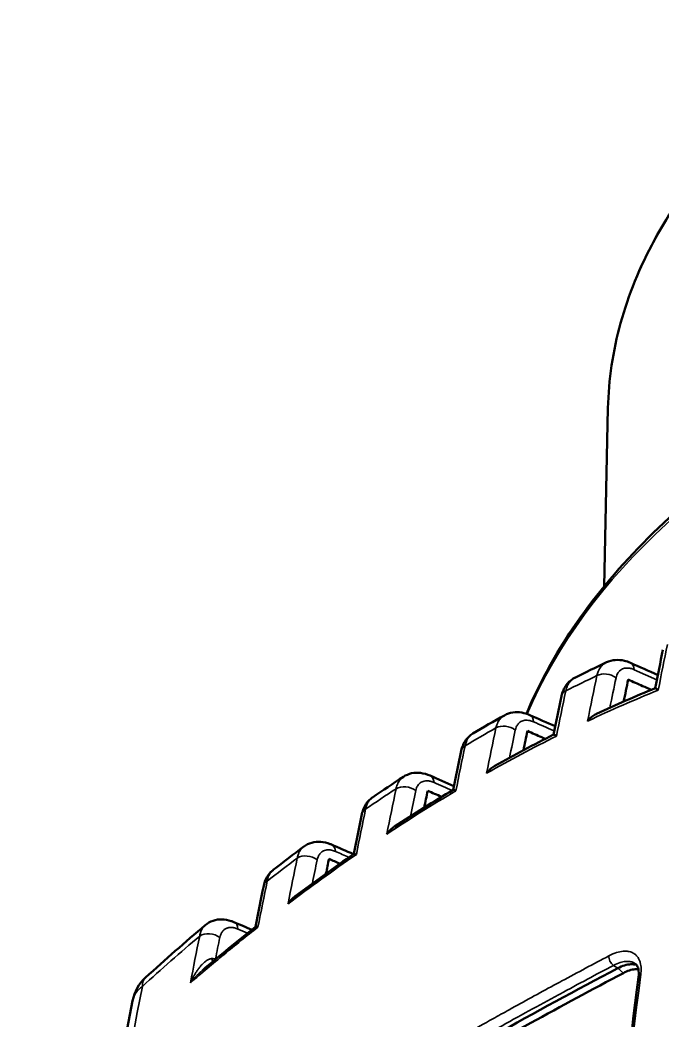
# Model space of a CAD drawing. Header units: millimetres. Extents: x 40 to 2195, y 40 to 1687.
# Drawn here: x 384.2 to 429.7, y 447 to 517.8 of the extents above; entities that cross this region are included whole.
import ezdxf

# ---------------------------------------------------------------- set-up
doc = ezdxf.new("R2010")
doc.units = ezdxf.units.MM
doc.header["$LTSCALE"] = 8
doc.layers.add('Visible (ISO)', color=7, linetype='Continuous', lineweight=50)
doc.layers.add('Visible Narrow (ISO)', color=7, linetype='Continuous', lineweight=35)

msp = doc.modelspace()

# ---------------------------------------------------------------- linework, layer by layer
at = {"layer": 'Visible (ISO)'}
for p, q in [((425.789, 490.332), (425.52, 477.735)), ((425.688, 472.363), (425.688, 472.363)), ((423.441, 471.267), (423.441, 471.267)), ((429.113, 470.299), (429.113, 470.299)), ((424.879, 468.665), (424.879, 468.665)), ((410.315, 460.424), (410.315, 460.424)), ((404.237, 456.082), (404.237, 456.082)), ((403.225, 455.365), (403.225, 455.365)), ((427.699, 451.068), (427.699, 451.068)), ((428.133, 450.636), (428.133, 450.636))]:
    msp.add_line(p, q, dxfattribs=at)
msp.add_arc((395.116, 447.853), 3, 132.32289, 168.9777, dxfattribs=at)
for centre, major_axis, ratio, start_param, end_param in [((426.97, 471.413), (0.406, 0.914), 0.604137, 0.000063, 0.000143), ((741.486, 210.667), (-227.456, 393.835), 0.577444, 0.570684, 0.575486), ((419.849, 467.721), (0.404, 0.915), 0.605232, 0.000101, 0.000136), ((734.416, 206.584), (-227.552, 394.001), 0.577445, 0.569622, 0.573851), ((412.805, 463.437), (0.402, 0.916), 0.606531, 0.00006, 0.000147), ((727.347, 202.501), (-227.523, 393.95), 0.577445, 0.569963, 0.573653), ((405.836, 458.557), (0.4, 0.917), 0.608052, 0.000061, 0.00015), ((720.277, 198.418), (-227.368, 393.681), 0.577445, 0.571712, 0.574892)]:
    msp.add_ellipse(centre, major_axis=major_axis, ratio=ratio, start_param=start_param, end_param=end_param, dxfattribs=at)
for points, knots in [([(425.789, 490.332), (425.832, 492.35), (426.131, 494.366), (427.231, 498.349), (428.033, 500.317), (430.121, 504.16), (431.408, 506.037), (434.438, 509.66), (436.181, 511.406), (440.085, 514.732), (442.247, 516.311), (444.594, 517.791)], [3.9393337, 3.9393337, 3.9393337, 3.9393337, 4.0851616, 4.0851616, 4.2309894, 4.2309894, 4.3768173, 4.3768173, 4.5226452, 4.5226452, 4.6684315, 4.6684315, 4.6684315, 4.6684315]), ([(492.001, 503.964), (484.439, 503.672), (476.951, 502.748), (462.723, 499.71), (455.984, 497.595), (443.798, 492.338), (438.352, 489.197), (429.194, 482.12), (425.481, 478.185), (421.698, 472.279), (420.769, 470.517), (420.022, 468.725)], [0.852277, 0.852277, 0.852277, 0.852277, 1.139685, 1.139685, 1.427092, 1.427092, 1.7145, 1.7145, 2.001908, 2.001908, 2.119998, 2.119998, 2.119998, 2.119998]), ([(425.688, 472.363), (425.88, 472.454), (426.093, 472.509), (426.518, 472.544), (426.737, 472.524), (427.093, 472.438), (427.236, 472.389), (427.376, 472.327)], [0, 0, 0, 0, 0.0732041, 0.0732041, 0.1470123, 0.1470123, 0.1977508, 0.1977508, 0.1977508, 0.1977508]), ([(422.506, 469.987), (422.565, 470.264), (422.677, 470.531), (422.918, 470.86), (423.006, 470.957), (423.201, 471.125), (423.307, 471.197), (423.419, 471.255)], [0.001291, 0.001291, 0.001291, 0.001291, 0.0982273, 0.0982273, 0.1430039, 0.1430039, 0.1868547, 0.1868547, 0.1868547, 0.1868547]), ([(427.222, 471.14), (427.561, 470.989), (428.102, 470.748), (428.644, 470.508), (428.846, 470.418)], [0, 0, 0, 0, 0.3333333, 0.5318212, 0.5318212, 0.5318212, 0.5318212]), ([(429.125, 470.533), (429.127, 470.534), (429.132, 470.533), (429.153, 470.523), (429.178, 470.508), (429.227, 470.475), (429.245, 470.462), (429.291, 470.429), (429.315, 470.412), (429.333, 470.399), (429.337, 470.395), (429.341, 470.392)], [-0.04307568, -0.04307568, -0.04307568, -0.04307568, -0.03534396, -0.03534396, -0.01884579, -0.01884579, -0.01072119, -0.01072119, 0, 0, 0.0034519, 0.0034519, 0.0034519, 0.0034519]), ([(418.46, 468.614), (418.645, 468.718), (418.852, 468.788), (419.271, 468.85), (419.487, 468.845), (419.887, 468.774), (420.074, 468.715), (420.254, 468.636)], [0, 0, 0, 0, 0.0729449, 0.0729449, 0.1459811, 0.1459811, 0.2114567, 0.2114567, 0.2114567, 0.2114567]), ([(424.348, 468.209), (424.378, 468.245), (424.408, 468.28), (424.439, 468.313), (424.47, 468.347), (424.503, 468.38), (424.536, 468.41), (424.57, 468.443), (424.605, 468.473), (424.64, 468.502), (424.654, 468.513), (424.667, 468.524), (424.681, 468.534), (424.723, 468.566), (424.765, 468.596), (424.808, 468.623), (424.853, 468.652), (424.899, 468.678), (424.944, 468.701), (424.959, 468.708), (424.973, 468.715), (424.988, 468.722)], [0.0000117, 0.0000117, 0.0000117, 0.0000117, 0.0714269, 0.0714269, 0.0714269, 0.144672, 0.144672, 0.144672, 0.2207306, 0.2207306, 0.2207306, 0.25, 0.25, 0.25, 0.3388935, 0.3388935, 0.3388935, 0.4325877, 0.4325877, 0.4325877, 0.4624672, 0.4624672, 0.4624672, 0.4624672]), ([(415.409, 466.114), (415.469, 466.389), (415.58, 466.655), (415.873, 467.055), (416.039, 467.21), (416.225, 467.323)], [0.0014385, 0.0014385, 0.0014385, 0.0014385, 0.0979846, 0.0979846, 0.1734844, 0.1734844, 0.1734844, 0.1734844]), ([(420.092, 467.509), (420.431, 467.36), (420.77, 467.21), (421.109, 467.06), (421.192, 467.023), (421.274, 466.987), (421.357, 466.95)], [0, 0, 0, 0, 0.3333333, 0.3333333, 0.3333333, 0.4143467, 0.4143467, 0.4143467, 0.4143467]), ([(421.944, 467.248), (421.944, 467.248), (421.944, 467.248), (421.953, 467.252), (421.974, 467.245), (422.034, 467.215), (422.074, 467.192), (422.13, 467.157), (422.139, 467.151), (422.148, 467.145)], [-0.07925589, -0.07925589, -0.07925589, -0.07925589, -0.078048, -0.078048, -0.03856886, -0.03856886, 0, 0, 0.00712889, 0.00712889, 0.00712889, 0.00712889]), ([(411.321, 464.269), (411.499, 464.385), (411.7, 464.468), (412.113, 464.557), (412.328, 464.564), (412.765, 464.512), (412.991, 464.447), (413.207, 464.352)], [0, 0, 0, 0, 0.0728787, 0.0728787, 0.1454492, 0.1454492, 0.2238233, 0.2238233, 0.2238233, 0.2238233]), ([(417.21, 464.526), (417.224, 464.544), (417.238, 464.563), (417.332, 464.677), (417.419, 464.768), (417.603, 464.925), (417.699, 464.993), (417.8, 465.049)], [-0.16533295, -0.16533295, -0.16533295, -0.16533295, -0.15842346, -0.15842346, -0.12095478, -0.12095478, -0.08532156, -0.08532156, -0.08532156, -0.08532156]), ([(414.84, 463.341), (414.848, 463.346), (414.866, 463.343), (414.92, 463.325), (414.959, 463.308), (415.015, 463.279), (415.024, 463.274), (415.033, 463.27)], [-0.07129955, -0.07129955, -0.07129955, -0.07129955, -0.03767304, -0.03767304, 0, 0, 0.00694803, 0.00694803, 0.00694803, 0.00694803]), ([(408.389, 461.639), (408.448, 461.916), (408.56, 462.184), (408.834, 462.558), (408.969, 462.691), (409.12, 462.797)], [0.0013082, 0.0013082, 0.0013082, 0.0013082, 0.0983663, 0.0983663, 0.1621845, 0.1621845, 0.1621845, 0.1621845]), ([(410.148, 460.217), (410.162, 460.236), (410.176, 460.255), (410.268, 460.376), (410.354, 460.471), (410.524, 460.628), (410.607, 460.694), (410.694, 460.75)], [-0.16928111, -0.16928111, -0.16928111, -0.16928111, -0.16219338, -0.16219338, -0.12385427, -0.12385427, -0.09196279, -0.09196279, -0.09196279, -0.09196279]), ([(404.27, 459.325), (404.44, 459.453), (404.636, 459.548), (405.043, 459.662), (405.257, 459.682), (405.694, 459.653), (405.922, 459.598), (406.172, 459.501), (406.204, 459.488), (406.236, 459.474)], [0, 0, 0, 0, 0.0730832, 0.0730832, 0.1453364, 0.1453364, 0.2236635, 0.2236635, 0.2351316, 0.2351316, 0.2351316, 0.2351316]), ([(407.813, 458.812), (407.816, 458.815), (407.821, 458.816), (407.827, 458.817), (407.833, 458.817), (407.841, 458.817), (407.85, 458.816), (407.859, 458.815), (407.87, 458.813), (407.882, 458.81), (407.894, 458.807), (407.907, 458.803), (407.922, 458.798), (407.936, 458.793), (407.952, 458.787), (407.969, 458.78), (407.977, 458.777), (407.987, 458.773), (407.996, 458.769)], [0.6112325, 0.6112325, 0.6112325, 0.6112325, 0.681076, 0.681076, 0.681076, 0.75, 0.75, 0.75, 0.8232727, 0.8232727, 0.8232727, 0.8949706, 0.8949706, 0.8949706, 0.9643261, 0.9643261, 0.9643261, 0.9999883, 0.9999883, 0.9999883, 0.9999883]), ([(401.446, 456.56), (401.506, 456.84), (401.618, 457.111), (401.875, 457.462), (401.982, 457.575), (402.103, 457.67)], [0.0012555, 0.0012555, 0.0012555, 0.0012555, 0.0993931, 0.0993931, 0.1523157, 0.1523157, 0.1523157, 0.1523157]), ([(403.165, 455.279), (403.189, 455.316), (403.214, 455.351), (403.24, 455.386), (403.267, 455.422), (403.295, 455.457), (403.324, 455.491), (403.353, 455.525), (403.382, 455.558), (403.412, 455.59), (403.438, 455.617), (403.464, 455.644), (403.491, 455.669), (403.517, 455.695), (403.544, 455.719), (403.571, 455.742), (403.599, 455.766), (403.626, 455.788), (403.654, 455.809), (403.659, 455.814), (403.664, 455.818), (403.67, 455.822)], [0.000013, 0.000013, 0.000013, 0.000013, 0.0651782, 0.0651782, 0.0651782, 0.1325891, 0.1325891, 0.1325891, 0.2, 0.2, 0.2, 0.256502, 0.256502, 0.256502, 0.3127765, 0.3127765, 0.3127765, 0.3691619, 0.3691619, 0.3691619, 0.3801887, 0.3801887, 0.3801887, 0.3801887]), ([(397.307, 453.772), (397.471, 453.911), (397.664, 454.02), (398.065, 454.156), (398.277, 454.187), (398.709, 454.18), (398.934, 454.137), (399.214, 454.042), (399.278, 454.017), (399.341, 453.99)], [0, 0, 0, 0, 0.0740135, 0.0740135, 0.1458334, 0.1458334, 0.2225767, 0.2225767, 0.2453809, 0.2453809, 0.2453809, 0.2453809]), ([(400.863, 453.656), (400.871, 453.662), (400.885, 453.665), (400.93, 453.664), (400.97, 453.656), (401.021, 453.64), (401.027, 453.638), (401.033, 453.636), (401.036, 453.635)], [-0.0600112, -0.0600112, -0.0600112, -0.0600112, -0.03670453, -0.03670453, 0, 0, 0.00219916, 0.00439833, 0.00439833, 0.00439833, 0.00439833]), ([(426.48, 450.728), (426.646, 450.815), (426.81, 450.883), (426.967, 450.931), (427.125, 450.978), (427.276, 451.005), (427.416, 451.01), (427.557, 451.015), (427.688, 450.998), (427.805, 450.96), (427.808, 450.959), (427.811, 450.958), (427.815, 450.957)], [0, 0, 0, 0, 0.1428571, 0.1428571, 0.1428571, 0.2857143, 0.2857143, 0.2857143, 0.4285714, 0.4285714, 0.4285714, 0.4327282, 0.4327282, 0.4327282, 0.4327282]), ([(427.945, 450.102), (427.973, 450.316), (427.967, 450.506), (427.911, 450.794), (427.862, 450.896), (427.775, 451.009), (427.74, 451.041), (427.699, 451.068)], [0, 0, 0, 0, 0.0929844, 0.0929844, 0.1831687, 0.1831687, 0.2364738, 0.2364738, 0.2364738, 0.2364738]), ([(401.528, 435.752), (403.543, 437.026), (405.583, 438.288), (409.712, 440.783), (411.801, 442.016), (416.028, 444.457), (418.165, 445.663), (422.486, 448.047), (424.671, 449.225), (426.878, 450.388)], [-3.586311, -3.586311, -3.586311, -3.586311, -2.689698, -2.689698, -1.793156, -1.793156, -0.896615, -0.896615, -0.000001, -0.000001, -0.000001, -0.000001]), ([(426.878, 450.388), (427.024, 450.465), (427.168, 450.527), (427.447, 450.619), (427.582, 450.648), (427.788, 450.669), (427.863, 450.671), (427.936, 450.666)], [-0.4723841, -0.4723841, -0.4723841, -0.4723841, -0.4129844, -0.4129844, -0.3533435, -0.3533435, -0.3164806, -0.3164806, -0.3164806, -0.3164806]), ([(425.857, 370.412), (424.731, 387.488), (424.55, 404.142), (425.807, 430.394), (426.685, 440.393), (427.945, 450.102)], [0, 0, 0, 0, 6.052366, 6.052366, 9.921627, 9.921627, 9.921627, 9.921627]), ([(389.441, 315.745), (387.277, 333.334), (386.018, 350.579), (385.342, 383.905), (385.921, 400.061), (388.508, 426.858), (390.098, 437.858), (392.172, 448.43)], [0, 0, 0, 0, 6.038651, 6.038651, 12.069741, 12.069741, 16.50056, 16.50056, 16.50056, 16.50056])]:
    msp.add_open_spline(points, degree=3, knots=knots, dxfattribs=at)
for points in [[(429.124, 470.532), (429.305, 471.441), (429.49, 472.346), (429.678, 473.249)], [(423.441, 471.267), (424.189, 471.642), (424.938, 472.007), (425.688, 472.363)], [(427.376, 472.327), (428.021, 472.04), (428.666, 471.754), (429.312, 471.467)], [(424.988, 468.722), (426.365, 469.361), (427.745, 469.965), (429.125, 470.533)], [(421.941, 467.247), (422.125, 468.16), (422.312, 469.069), (422.503, 469.976)], [(416.244, 467.335), (416.981, 467.771), (417.72, 468.197), (418.461, 468.614)], [(420.254, 468.636), (420.856, 468.37), (421.458, 468.104), (422.061, 467.837)], [(416.243, 467.334), (416.244, 467.334), (416.244, 467.334), (416.244, 467.334)], [(417.8, 465.049), (419.177, 465.818), (420.559, 466.551), (421.944, 467.248)], [(414.836, 463.338), (415.022, 464.262), (415.212, 465.183), (415.406, 466.101)], [(409.134, 462.806), (409.861, 463.303), (410.591, 463.791), (411.322, 464.27)], [(413.207, 464.352), (413.768, 464.106), (414.33, 463.859), (414.891, 463.613)], [(410.694, 460.75), (412.07, 461.649), (413.452, 462.512), (414.84, 463.341)], [(413.04, 463.282), (413.368, 463.138), (413.696, 462.994), (414.024, 462.849)], [(409.133, 462.806), (409.134, 462.806), (409.134, 462.806), (409.134, 462.806)], [(407.807, 458.808), (407.996, 459.751), (408.189, 460.691), (408.386, 461.628)], [(406.236, 459.474), (406.754, 459.248), (407.272, 459.023), (407.79, 458.797)], [(402.112, 457.677), (402.829, 458.235), (403.549, 458.785), (404.271, 459.326)], [(403.67, 455.822), (405.042, 456.853), (406.424, 457.85), (407.813, 458.812)], [(406.065, 458.455), (406.319, 458.344), (406.573, 458.234), (406.827, 458.123)], [(402.111, 457.677), (402.111, 457.677), (402.111, 457.677), (402.112, 457.677)], [(400.857, 453.65), (401.048, 454.62), (401.244, 455.587), (401.444, 456.549)], [(399.341, 453.99), (399.761, 453.809), (400.18, 453.628), (400.6, 453.446)], [(393.096, 450.071), (394.487, 451.338), (395.892, 452.573), (397.307, 453.772)], [(397.106, 450.574), (398.35, 451.629), (399.603, 452.657), (400.863, 453.656)], [(401.092, 436.07), (403.783, 437.772), (409.253, 441.127), (417.72, 446.016), (423.532, 449.174), (426.48, 450.728)]]:
    msp.add_open_spline(points, degree=3, dxfattribs=at)
at = {"layer": 'Visible Narrow (ISO)'}
for p, q in [((429.245, 471.134), (427.652, 471.842)), ((398.035, 451.384), (398.056, 451.373)), ((426.175, 450.929), (426.48, 450.728)), ((426.48, 450.728), (426.878, 450.388))]:
    msp.add_line(p, q, dxfattribs=at)
for centre, major_axis, ratio, start_param, end_param in [((497.287, 489.823), (-71.503, 0), 0.57735, 5.541703, 6.270842), ((497.287, 457.75), (-79.522, 0), 0.57735, 4.779268, 6.042122), ((745.635, 213.061), (228.286, -395.403), 0.57735, 3.715266, 3.725192), ((426.97, 471.413), (0.406, 0.914), 0.604137, 5.444573, 6.283248), ((425.676, 470.839), (-0.979, 0.206), 0.686425, 4.094582, 5.60072), ((433.282, 339.606), (53.275, 136.311), 0.662043, 0.612344, 0.633422), ((740.723, 210.225), (-228.416, 395.629), 0.57735, 0.57221, 0.582056), ((742.271, 209.907), (228.55, -395.887), 0.577353, 3.71384, 3.720336), ((738.546, 208.968), (228.455, -395.696), 0.57735, 3.713372, 3.723194), ((423.482, 469.77), (-0.979, 0.206), 0.686633, 5.608851, 6.283117), ((419.849, 467.721), (0.404, 0.915), 0.605232, 5.443481, 6.283296), ((433.344, 339.512), (53.23, 136.418), 0.662284, 0.680557, 0.701573), ((733.634, 206.133), (-228.499, 395.771), 0.57735, 0.571294, 0.58109), ((418.555, 467.148), (-0.978, 0.207), 0.686829, 4.095261, 5.626509), ((734.352, 206.568), (228.036, -394.902), 0.577398, 3.712852, 3.718879), ((431.132, 342.472), (51.884, 129.745), 0.658357, 0.635853, 0.685604), ((731.458, 204.876), (228.499, -395.771), 0.57735, 3.712887, 3.722683), ((416.385, 465.895), (-0.978, 0.207), 0.686848, 5.634324, 6.283097), ((412.805, 463.437), (0.402, 0.916), 0.606531, 5.442035, 6.283245), ((433.281, 339.606), (53.271, 136.312), 0.662024, 0.74942, 0.770499), ((726.546, 202.04), (-228.455, 395.696), 0.57735, 0.571779, 0.581602), ((411.512, 462.859), (-0.979, 0.206), 0.686614, 4.094909, 5.651206), ((728.303, 201.594), (228.71, -396.18), 0.577346, 3.713422, 3.718977), ((724.37, 200.784), (228.416, -395.629), 0.57735, 3.713802, 3.723646), ((409.365, 461.422), (-0.979, 0.206), 0.686444, 5.658674, 6.283117), ((405.836, 458.557), (0.4, 0.917), 0.608052, 5.440321, 6.283247), ((433.216, 339.581), (53.386, 136.336), 0.66163, 0.818634, 0.839854), ((719.458, 197.948), (-228.286, 395.403), 0.57735, 0.573673, 0.583599), ((404.546, 457.969), (-0.979, 0.204), 0.685776, 4.093476, 5.674823), ((721.205, 197.539), (228.522, -395.849), 0.577349, 3.715312, 3.720445), ((717.282, 196.691), (228.209, -395.269), 0.57735, 3.716134, 3.726108), ((402.423, 456.346), (-0.979, 0.203), 0.685413, 5.682012, 6.283123), ((398.944, 453.072), (0.397, 0.918), 0.609823, 5.438263, 6.283204), ((397.659, 452.468), (-0.98, 0.201), 0.684294, 4.090945, 5.697483), ((433.248, 339.345), (53.558, 136.616), 0.661389, 0.888245, 0.929704), ((712.37, 193.855), (-227.99, 394.891), 0.57735, 0.577009, 0.58712), ((710.892, 196.284), (225.95, -391.04), 0.57752, 3.71839, 3.72307), ((398.249, 451.972), (0.215, 0.977), 0.429952, 2.27569, 2.578963), ((398.717, 451.812), (0.441, 0.897), 0.580804, 2.325555, 2.358804), ((426.187, 451.33), (-0.233, 0.442), 0.55051, 0.661, 2.342979), ((747.755, 214.285), (-228.211, 395.272), 0.57735, 0.646831, 0.864399), ((428.441, 450.038), (-0.496, 0.064), 0.651566, 5.52333, 6.283186), ((395.116, 447.853), (-2.02, 2.218), 0.448387, 6.283178, 6.741924), ((695.693, 185.97), (-215.007, 399.564), 0.556828, 0.595999, 0.960568), ((395.116, 447.853), (-2.944, 0.578), 0.687497, 5.706715, 6.283188)]:
    msp.add_ellipse(centre, major_axis=major_axis, ratio=ratio, start_param=start_param, end_param=end_param, dxfattribs=at)
for points, knots in [([(425.688, 472.363), (425.659, 472.349), (425.631, 472.334), (425.603, 472.318), (425.573, 472.3), (425.543, 472.281), (425.515, 472.26), (425.49, 472.242), (425.466, 472.223), (425.442, 472.202), (425.389, 472.156), (425.339, 472.104), (425.294, 472.047), (425.26, 472.005), (425.228, 471.96), (425.199, 471.911), (425.163, 471.853), (425.131, 471.79), (425.103, 471.723), (425.063, 471.63), (425.031, 471.529), (425.006, 471.423)], [0.5120998, 0.5120998, 0.5120998, 0.5120998, 0.5541982, 0.5541982, 0.5541982, 0.6, 0.6, 0.6, 0.6402448, 0.6402448, 0.6402448, 0.7318356, 0.7318356, 0.7318356, 0.8, 0.8, 0.8, 0.88353, 0.88353, 0.88353, 0.9999998, 0.9999998, 0.9999998, 0.9999998]), ([(427.652, 471.842), (427.557, 471.884), (427.464, 471.915), (427.373, 471.935), (427.345, 471.941), (427.318, 471.946), (427.291, 471.95), (427.175, 471.967), (427.064, 471.965), (426.962, 471.943), (426.86, 471.921), (426.766, 471.879), (426.685, 471.82), (426.668, 471.808), (426.652, 471.795), (426.637, 471.782), (426.576, 471.729), (426.523, 471.664), (426.479, 471.59), (426.456, 471.551), (426.436, 471.51), (426.418, 471.466), (426.393, 471.404), (426.373, 471.338), (426.358, 471.268)], [0, 0, 0, 0, 0.153544, 0.153544, 0.153544, 0.2, 0.2, 0.2, 0.4, 0.4, 0.4, 0.6, 0.6, 0.6, 0.640246, 0.640246, 0.640246, 0.8, 0.8, 0.8, 0.883531, 0.883531, 0.883531, 1, 1, 1, 1]), ([(422.806, 470.35), (422.821, 470.416), (422.839, 470.479), (422.88, 470.603), (422.904, 470.663), (422.95, 470.76), (422.971, 470.798), (423.03, 470.898), (423.071, 470.957), (423.171, 471.073), (423.231, 471.13), (423.335, 471.206), (423.375, 471.231), (423.425, 471.258), (423.433, 471.262), (423.441, 471.267)], [0, 0, 0, 0, 0.0721765, 0.0721765, 0.146927, 0.146927, 0.2, 0.2, 0.2906899, 0.2906899, 0.4, 0.4, 0.4648665, 0.4648665, 0.4772928, 0.4772928, 0.4772928, 0.4772928]), ([(424.348, 468.209), (425.181, 468.6), (426.845, 469.355), (428.509, 470.055), (429.341, 470.392)], [0.0000033, 0.0000033, 0.0000033, 0.0000033, 0.5, 0.9999934, 0.9999934, 0.9999934, 0.9999934]), ([(418.46, 468.614), (418.424, 468.594), (418.39, 468.572), (418.296, 468.503), (418.24, 468.452), (418.142, 468.342), (418.099, 468.284), (418.057, 468.216), (418.053, 468.21), (418.019, 468.152), (417.991, 468.097), (417.942, 467.982), (417.921, 467.923), (417.889, 467.816), (417.877, 467.77), (417.867, 467.722)], [0.5451592, 0.5451592, 0.5451592, 0.5451592, 0.6, 0.6, 0.7, 0.7, 0.7914574, 0.7914574, 0.8, 0.8, 0.874815, 0.874815, 0.9470837, 0.9470837, 0.9999878, 0.9999878, 0.9999878, 0.9999878]), ([(420.531, 468.15), (420.437, 468.191), (420.343, 468.223), (420.252, 468.242), (420.224, 468.248), (420.197, 468.253), (420.17, 468.257), (420.054, 468.274), (419.943, 468.272), (419.841, 468.25), (419.739, 468.228), (419.645, 468.186), (419.564, 468.127), (419.547, 468.115), (419.531, 468.102), (419.516, 468.089), (419.455, 468.035), (419.402, 467.971), (419.358, 467.897), (419.335, 467.859), (419.315, 467.817), (419.297, 467.773), (419.272, 467.712), (419.252, 467.646), (419.237, 467.576)], [0, 0, 0, 0, 0.1538483, 0.1538483, 0.1538483, 0.2, 0.2, 0.2, 0.4, 0.4, 0.4, 0.6, 0.6, 0.6, 0.6404465, 0.6404465, 0.6404465, 0.8, 0.8, 0.8, 0.8836852, 0.8836852, 0.8836852, 1, 1, 1, 1]), ([(421.993, 467.504), (421.97, 467.514), (421.946, 467.525), (421.459, 467.74), (420.995, 467.945), (420.531, 468.15)], [0.4746238, 0.4746238, 0.4746238, 0.4746238, 0.5, 0.5, 1, 1, 1, 1]), ([(415.691, 466.466), (415.713, 466.57), (415.742, 466.668), (415.804, 466.825), (415.834, 466.886), (415.904, 467.007), (415.945, 467.066), (416.022, 467.157), (416.057, 467.192), (416.115, 467.244), (416.138, 467.263), (416.188, 467.3), (416.215, 467.318), (416.243, 467.334)], [0.0000754, 0.0000754, 0.0000754, 0.0000754, 0.1163157, 0.1163157, 0.2, 0.2, 0.2927435, 0.2927435, 0.3595535, 0.3595535, 0.4, 0.4, 0.4453245, 0.4453245, 0.4453245, 0.4453245]), ([(411.321, 464.269), (411.306, 464.259), (411.291, 464.248), (411.216, 464.194), (411.162, 464.143), (411.067, 464.035), (411.026, 463.979), (410.985, 463.911), (410.981, 463.905), (410.948, 463.847), (410.921, 463.792), (410.875, 463.678), (410.855, 463.619), (410.826, 463.514), (410.815, 463.469), (410.806, 463.422)], [0.5748075, 0.5748075, 0.5748075, 0.5748075, 0.6, 0.6, 0.7, 0.7, 0.7906893, 0.7906893, 0.8, 0.8, 0.8752072, 0.8752072, 0.9477345, 0.9477345, 1, 1, 1, 1]), ([(413.487, 463.865), (413.392, 463.907), (413.299, 463.938), (413.208, 463.957), (413.18, 463.963), (413.153, 463.968), (413.126, 463.972), (413.01, 463.988), (412.899, 463.985), (412.797, 463.963), (412.695, 463.941), (412.601, 463.899), (412.52, 463.839), (412.503, 463.827), (412.487, 463.814), (412.472, 463.801), (412.411, 463.748), (412.358, 463.683), (412.315, 463.609), (412.292, 463.57), (412.271, 463.529), (412.253, 463.485), (412.228, 463.423), (412.208, 463.357), (412.194, 463.287)], [0, 0, 0, 0, 0.1537434, 0.1537434, 0.1537434, 0.2, 0.2, 0.2, 0.4, 0.4, 0.4, 0.6, 0.6, 0.6, 0.6403917, 0.6403917, 0.6403917, 0.8, 0.8, 0.8, 0.8836654, 0.8836654, 0.8836654, 1, 1, 1, 1]), ([(410.148, 460.217), (410.96, 460.751), (412.586, 461.794), (414.217, 462.786), (415.033, 463.27)], [0.0000029, 0.0000029, 0.0000029, 0.0000029, 0.5, 0.9999977, 0.9999977, 0.9999977, 0.9999977]), ([(408.653, 461.982), (408.673, 462.085), (408.7, 462.183), (408.734, 462.273), (408.759, 462.337), (408.787, 462.398), (408.819, 462.454), (408.854, 462.516), (408.893, 462.573), (408.936, 462.625), (408.968, 462.663), (409.002, 462.699), (409.038, 462.731), (409.06, 462.75), (409.082, 462.769), (409.105, 462.785), (409.114, 462.793), (409.124, 462.799), (409.133, 462.806)], [0, 0, 0, 0, 0.1164701, 0.1164701, 0.1164701, 0.2, 0.2, 0.2, 0.2915916, 0.2915916, 0.2915916, 0.3597552, 0.3597552, 0.3597552, 0.4, 0.4, 0.4, 0.4166528, 0.4166528, 0.4166528, 0.4166528]), ([(403.165, 455.279), (403.951, 455.874), (405.542, 457.051), (407.171, 458.202), (407.996, 458.769)], [0.000004, 0.000004, 0.000004, 0.000004, 0.5, 0.9999968, 0.9999968, 0.9999968, 0.9999968]), ([(404.27, 459.325), (404.248, 459.309), (404.226, 459.291), (404.205, 459.272), (404.15, 459.223), (404.1, 459.167), (404.056, 459.106), (404.03, 459.07), (404.006, 459.032), (403.984, 458.992), (403.952, 458.935), (403.924, 458.875), (403.9, 458.81), (403.866, 458.72), (403.841, 458.623), (403.822, 458.521)], [0.601377, 0.601377, 0.601377, 0.601377, 0.6401982, 0.6401982, 0.6401982, 0.7412354, 0.7412354, 0.7412354, 0.8, 0.8, 0.8, 0.883529, 0.883529, 0.883529, 1, 1, 1, 1]), ([(406.518, 458.986), (406.424, 459.027), (406.331, 459.057), (406.24, 459.076), (406.213, 459.082), (406.185, 459.087), (406.158, 459.091), (406.042, 459.107), (405.932, 459.103), (405.83, 459.08), (405.728, 459.057), (405.635, 459.015), (405.553, 458.955), (405.537, 458.942), (405.521, 458.93), (405.506, 458.916), (405.445, 458.862), (405.392, 458.797), (405.349, 458.722), (405.326, 458.683), (405.305, 458.641), (405.287, 458.597), (405.262, 458.535), (405.242, 458.468), (405.228, 458.398)], [0, 0, 0, 0, 0.1534691, 0.1534691, 0.1534691, 0.2, 0.2, 0.2, 0.4, 0.4, 0.4, 0.6, 0.6, 0.6, 0.6402001, 0.6402001, 0.6402001, 0.8, 0.8, 0.8, 0.8835304, 0.8835304, 0.8835304, 1, 1, 1, 1]), ([(401.694, 456.893), (401.712, 456.996), (401.737, 457.093), (401.769, 457.182), (401.792, 457.246), (401.819, 457.306), (401.849, 457.361), (401.882, 457.422), (401.92, 457.478), (401.961, 457.529), (401.992, 457.568), (402.026, 457.603), (402.062, 457.635), (402.078, 457.65), (402.094, 457.663), (402.111, 457.677)], [0.0000008, 0.0000008, 0.0000008, 0.0000008, 0.1167443, 0.1167443, 0.1167443, 0.2, 0.2, 0.2, 0.2912392, 0.2912392, 0.2912392, 0.3600986, 0.3600986, 0.3600986, 0.3909545, 0.3909545, 0.3909545, 0.3909545]), ([(396.26, 449.699), (397.05, 450.379), (398.637, 451.715), (400.235, 453.003), (401.036, 453.635)], [0.0000075, 0.0000075, 0.0000075, 0.0000075, 0.5, 0.9999992, 0.9999992, 0.9999992, 0.9999992]), ([(397.307, 453.772), (397.29, 453.757), (397.272, 453.741), (397.248, 453.717), (397.24, 453.709), (397.208, 453.676), (397.186, 453.65), (397.144, 453.595), (397.123, 453.565), (397.099, 453.526), (397.094, 453.518), (397.074, 453.483), (397.059, 453.456), (397.03, 453.396), (397.016, 453.364), (397, 453.322), (396.997, 453.313), (396.983, 453.276), (396.974, 453.248), (396.953, 453.177), (396.942, 453.133), (396.928, 453.062), (396.923, 453.034), (396.918, 453.006)], [0.5197892, 0.5197892, 0.5197892, 0.5197892, 0.5547044, 0.5547044, 0.572661, 0.572661, 0.625, 0.625, 0.6835778, 0.6835778, 0.6987184, 0.6987184, 0.75, 0.75, 0.8083523, 0.8083523, 0.8248337, 0.8248337, 0.875, 0.875, 0.9507047, 0.9507047, 0.9999738, 0.9999738, 0.9999738, 0.9999738]), ([(399.626, 453.501), (399.586, 453.518), (399.547, 453.533), (399.486, 453.554), (399.465, 453.56), (399.404, 453.578), (399.365, 453.587), (399.32, 453.595), (399.312, 453.596), (399.27, 453.603), (399.236, 453.607), (399.186, 453.611), (399.168, 453.612), (399.118, 453.612), (399.088, 453.611), (399.051, 453.608), (399.045, 453.607), (399.003, 453.603), (398.97, 453.597), (398.93, 453.587), (398.92, 453.585), (398.881, 453.574), (398.852, 453.564), (398.796, 453.541), (398.769, 453.528), (398.737, 453.509), (398.73, 453.505), (398.701, 453.487), (398.679, 453.472), (398.635, 453.438), (398.613, 453.419), (398.589, 453.395), (398.585, 453.39), (398.564, 453.369), (398.548, 453.351), (398.515, 453.309), (398.499, 453.286), (398.481, 453.258), (398.479, 453.255), (398.465, 453.232), (398.454, 453.213), (398.431, 453.168), (398.419, 453.143), (398.407, 453.114), (398.405, 453.11), (398.395, 453.086), (398.388, 453.066), (398.371, 453.016), (398.362, 452.986), (398.349, 452.936), (398.345, 452.916), (398.341, 452.896)], [0, 0, 0, 0, 0.0434325, 0.0434325, 0.0685648, 0.0685648, 0.1149131, 0.1149131, 0.125, 0.125, 0.1690174, 0.1690174, 0.1943311, 0.1943311, 0.2396714, 0.2396714, 0.25, 0.25, 0.3045175, 0.3045175, 0.3205037, 0.3205037, 0.375, 0.375, 0.4315318, 0.4315318, 0.4465843, 0.4465843, 0.5, 0.5, 0.5602804, 0.5602804, 0.5726607, 0.5726607, 0.625, 0.625, 0.6893739, 0.6893739, 0.6987182, 0.6987182, 0.75, 0.75, 0.8144294, 0.8144294, 0.8248337, 0.8248337, 0.875, 0.875, 0.9507042, 0.9507042, 1, 1, 1, 1]), ([(396.26, 449.699), (396.303, 449.795), (396.391, 449.976), (396.523, 450.218), (396.654, 450.434), (396.784, 450.624), (396.91, 450.791), (397.033, 450.937), (397.153, 451.062), (397.27, 451.168), (397.384, 451.255), (397.495, 451.324), (397.602, 451.374), (397.701, 451.403), (397.761, 451.409), (397.79, 451.409)], [0.0000222, 0.0000222, 0.0000222, 0.0000222, 0.0769231, 0.1538462, 0.2307692, 0.3076923, 0.3846154, 0.4615385, 0.5384615, 0.6153846, 0.6923077, 0.7692308, 0.8461538, 0.9230769, 0.9999989, 0.9999989, 0.9999989, 0.9999989]), ([(425.853, 451.6), (425.319, 451.319), (424.772, 451.029), (424.21, 450.729), (423.662, 450.437), (423.101, 450.136), (422.525, 449.826), (422.338, 449.725), (422.148, 449.622), (421.958, 449.519), (421.442, 449.24), (420.916, 448.953), (420.38, 448.66), (419.861, 448.376), (419.333, 448.085), (418.798, 447.79), (418.416, 447.578), (418.03, 447.363), (417.641, 447.146), (417.045, 446.814), (416.443, 446.476), (415.837, 446.133), (415.239, 445.795), (414.637, 445.453), (414.032, 445.107), (413.719, 444.927), (413.404, 444.746), (413.089, 444.565), (412.07, 443.977), (411.045, 443.381), (410.031, 442.783), (409.517, 442.48), (409.006, 442.177), (408.499, 441.875), (408.056, 441.612), (407.617, 441.349), (407.184, 441.088), (406.745, 440.824), (406.313, 440.563), (405.887, 440.304), (405.452, 440.04), (405.024, 439.779), (404.606, 439.523), (404.458, 439.432), (404.312, 439.343), (404.168, 439.254), (403.677, 438.952), (403.201, 438.658), (402.739, 438.371), (402.264, 438.075), (401.802, 437.787), (401.354, 437.505), (401.034, 437.304), (400.72, 437.107), (400.412, 436.912)], [0, 0, 0, 0, 0.072612, 0.072612, 0.072612, 0.143538, 0.143538, 0.143538, 0.166667, 0.166667, 0.166667, 0.229194, 0.229194, 0.229194, 0.289872, 0.289872, 0.289872, 0.333333, 0.333333, 0.333333, 0.400048, 0.400048, 0.400048, 0.46584, 0.46584, 0.46584, 0.5, 0.5, 0.5, 0.610613, 0.610613, 0.610613, 0.666667, 0.666667, 0.666667, 0.715567, 0.715567, 0.715567, 0.76497, 0.76497, 0.76497, 0.815524, 0.815524, 0.815524, 0.833333, 0.833333, 0.833333, 0.893665, 0.893665, 0.893665, 0.955708, 0.955708, 0.955708, 1, 1, 1, 1]), ([(427.699, 451.068), (427.664, 451.091), (427.561, 451.148), (427.353, 451.212), (427.042, 451.222), (426.657, 451.146), (426.343, 451.018), (426.175, 450.929)], [0.6179337, 0.6179337, 0.6179337, 0.6179337, 0.6666667, 0.75, 0.8333333, 0.9166667, 1, 1, 1, 1]), ([(396.26, 449.699), (396.307, 449.757), (396.353, 449.812), (396.399, 449.866), (396.423, 449.894), (396.448, 449.922), (396.472, 449.949), (396.518, 450.001), (396.564, 450.051), (396.609, 450.099), (396.632, 450.124), (396.655, 450.148), (396.678, 450.171), (396.729, 450.224), (396.78, 450.274), (396.83, 450.323), (396.846, 450.338), (396.862, 450.353), (396.877, 450.368), (396.931, 450.419), (396.985, 450.467), (397.037, 450.513), (397.047, 450.523), (397.058, 450.532), (397.068, 450.541), (397.081, 450.552), (397.094, 450.563), (397.106, 450.574)], [0.0000201, 0.0000201, 0.0000201, 0.0000201, 0.0501966, 0.0501966, 0.0501966, 0.0769231, 0.0769231, 0.0769231, 0.1277085, 0.1277085, 0.1277085, 0.1538462, 0.1538462, 0.1538462, 0.2121403, 0.2121403, 0.2121403, 0.2307692, 0.2307692, 0.2307692, 0.2946845, 0.2946845, 0.2946845, 0.3076923, 0.3076923, 0.3076923, 0.3233997, 0.3233997, 0.3233997, 0.3233997]), ([(426.175, 450.929), (424.98, 450.299), (423.719, 449.627), (422.384, 448.905), (422.351, 448.887), (422.317, 448.869), (422.284, 448.851), (420.928, 448.116), (419.494, 447.33), (418.025, 446.51), (418.008, 446.5), (417.99, 446.491), (417.973, 446.481), (416.485, 445.651), (414.961, 444.787), (413.426, 443.902), (411.892, 443.018), (410.347, 442.113), (408.841, 441.216), (408.822, 441.204), (408.802, 441.192), (408.782, 441.181), (407.297, 440.296), (405.851, 439.419), (404.515, 438.598), (404.481, 438.576), (404.446, 438.555), (404.411, 438.533), (403.098, 437.726), (401.892, 436.971), (400.765, 436.259)], [0.0000023, 0.0000023, 0.0000023, 0.0000023, 0.1626297, 0.1626297, 0.1626297, 0.1666667, 0.1666667, 0.1666667, 0.3313925, 0.3313925, 0.3313925, 0.3333333, 0.3333333, 0.3333333, 0.5, 0.5, 0.5, 0.6666667, 0.6666667, 0.6666667, 0.6688647, 0.6688647, 0.6688647, 0.8333333, 0.8333333, 0.8333333, 0.8376343, 0.8376343, 0.8376343, 1, 1, 1, 1])]:
    msp.add_open_spline(points, degree=3, knots=knots, dxfattribs=at)
for points in [[(414.773, 463.301), (414.344, 463.489), (413.916, 463.677), (413.487, 463.865)], [(407.467, 458.572), (407.151, 458.71), (406.835, 458.848), (406.518, 458.986)], [(400.302, 453.209), (400.077, 453.306), (399.852, 453.403), (399.626, 453.501)], [(428.11, 450.307), (428.119, 450.373), (428.131, 450.506), (428.135, 450.706), (428.12, 450.915), (428.079, 451.124), (428.007, 451.33), (427.895, 451.526), (427.736, 451.7), (427.518, 451.84), (427.232, 451.927), (426.866, 451.941), (426.412, 451.853), (426.05, 451.704), (425.853, 451.6)], [(397.79, 451.409), (397.835, 451.41), (397.921, 451.406), (397.998, 451.393), (398.035, 451.384)]]:
    msp.add_open_spline(points, degree=3, dxfattribs=at)

doc.saveas('drawing.dxf')
